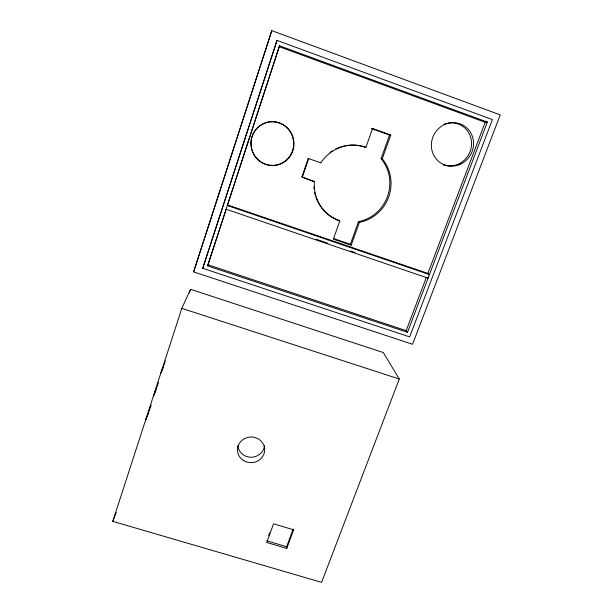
<?xml version="1.0" encoding="UTF-8"?>
<svg xmlns="http://www.w3.org/2000/svg" width="613" height="613" viewBox="0 0 613 613"><rect width="100%" height="100%" fill="white"/><g stroke="black" fill="none" stroke-linecap="round" stroke-linejoin="round"><path stroke-width="0.92" d="M271.804 30.65L193.624 271.888L412.564 344.284L500.223 114.892L271.804 30.65L193.624 271.888M277.015 40.397L202.734 268.295L409.653 336.905L492.4 119.596L277.015 40.397L202.734 268.295M313.871 181.44L301.918 176.896L308.232 158.438L308.707 158.568L302.332 177.203L314.392 181.785A39.132 38.244 -66.9 0 0 339.786 221.048L333.38 239.131L351.203 245.223L359.41 222.373A39.132 38.244 -66.9 0 0 382.244 158.752L390.772 134.99L372.589 128.446L371.524 128.592L389.539 135.075L390.772 134.99M227.599 204.957L427.882 273.406L429.422 274.578L227.323 205.531L279.536 45.806L487.35 122.079L407.499 332.307L207.585 265.912L279.536 45.806M112.777 521.364L181.808 308.347L190.566 289.313L383.294 352.544L399.285 379.018L321.587 582.35L112.777 521.364L116.179 512.483M189.379 292.96L190.566 289.313M207.585 265.912L226.105 209.539M320.453 162.376L321.036 162.545A39.132 38.244 -66.9 0 1 365.923 147.289L372.589 128.446M351.203 245.223L350.36 244.311L358.482 221.661A38.772 37.899 -67.1 0 0 381.094 158.614L389.539 135.075M268.655 535.501L269.62 532.843M286.761 548.397L293.635 529.816L273.559 523.824L266.762 542.49L286.761 548.397L286.639 546.704L293.16 529.073M407.499 332.307L406.166 330.645L426.204 277.812M427.882 273.406L485.212 122.286L487.35 122.079M148.798 412.35L145.81 419.729L151.219 405.093M156.123 389.738L153.357 396.45L158.575 382.389M163.525 366.88L160.989 372.903L165.311 361.111M365.923 147.289L364.919 147.258A38.772 37.899 -67.1 0 0 345.127 145.81M381.094 158.614L382.244 158.752M266.716 540.812L286.639 546.704M181.808 308.347L399.285 379.018M208.037 264.801L406.166 330.645M316.055 239.223L327.832 243.238M350.475 250.962L355.004 252.51M226.113 209.24L428.081 278.126L427.054 277.321M333.579 238.572L350.36 244.311M308.232 158.438L320.883 162.859M279.321 46.741L485.212 122.286M313.94 181.103L314.469 181.448M301.918 176.896L302.332 177.203M358.482 221.661L359.41 222.373M339.786 221.048L339.043 220.351A38.772 37.899 -67.1 0 1 317.909 201.846M447.521 123.228A21.754 20.696 -63.9 0 1 471.443 145.902A21.754 20.696 -63.9 0 1 443.115 164.79M443.95 124.27A21.754 20.696 -63.9 0 1 446.616 123.428M317.511 201.041A38.772 37.899 -67.1 0 1 315.802 196.827M315.258 195.072A38.772 37.899 -67.1 0 1 314.599 192.405M314.017 188.804A38.772 37.899 -67.1 0 1 313.848 186.965M330.039 152.407A38.772 37.899 -67.1 0 1 332.353 150.852M335.572 149.059A38.772 37.899 -67.1 0 1 344.238 145.994M264.54 445.329A13.363 12.62 -3.2 0 1 251.276 457.237A13.363 12.62 -3.2 0 1 237.882 445.636M254.587 131.412A21.792 21.309 82.2 0 0 270.977 165.311A21.792 21.309 82.2 0 0 291.428 134.032A21.792 21.309 82.2 0 0 254.587 131.412M254.556 131.289A21.991 21.509 82.2 0 0 271.099 165.51A21.991 21.509 82.2 0 0 291.75 133.941A21.991 21.509 82.2 0 0 254.556 131.289M460.838 164A21.961 20.88 -63.8 0 0 465.029 126.431A21.961 20.88 -63.8 0 0 431.498 142.768A21.961 20.88 -63.8 0 0 460.838 164M243.568 460.555A13.593 12.819 -3.3 0 0 264.663 450.547A13.593 12.819 -3.3 0 0 245.054 438.379A13.593 12.819 -3.3 0 0 243.568 460.555"/></g></svg>
